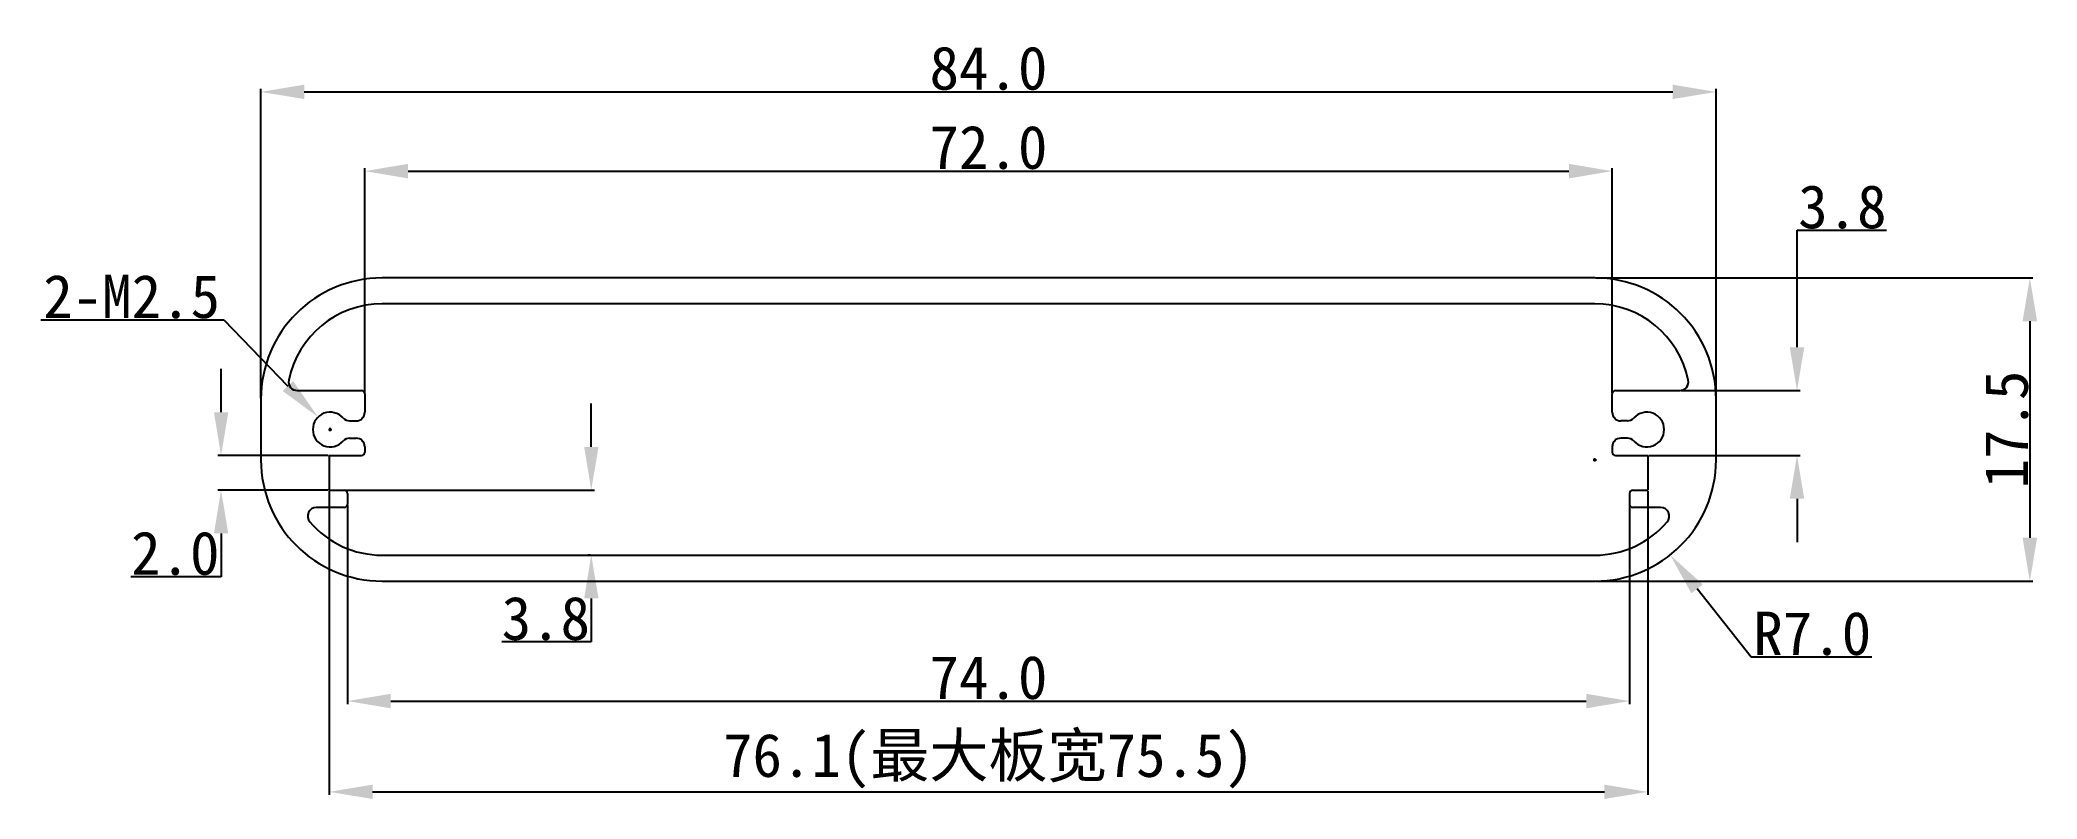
# Model space of a CAD drawing. Header units: inches. Extents: x 14 to 130, y 17 to 61.
import ezdxf

# ---------------------------------------------------------------- set-up
doc = ezdxf.new("R2010")
doc.units = ezdxf.units.IN
doc.header["$MEASUREMENT"] = 0
doc.layers.add('1', color=30, linetype='Continuous')
doc.styles.get("Standard").update_dxf_attribs({"font": 'simhei.ttf'})
doc.dimstyles.get("Standard").update_dxf_attribs({"dimtxt": 2.5, "dimasz": 2.5, "dimexe": 0.18, "dimexo": 0.0625, "dimgap": 0.09, "dimtad": 1, "dimtoh": 1, "dimdec": 1, "dimzin": 0, "dimdsep": 46, "dimtxsty": 'Standard', "dimcen": 0.09, "dimadec": 0, "dimazin": 0, "dimtfac": 1, "dimtdec": 1, "dimtofl": 0, "dimtmove": 0, "dimatfit": 3, "dimfxl": 1, "dimtolj": 1, "dimtzin": 0, "dimarcsym": 0})

# ---------------------------------------------------------------- blocks, each defined once
blk = doc.blocks.new('*D1')
at = {"color": 0, "lineweight": -2}
for p, q in [((27.14, 39.85), (27.14, 57.7)), ((111.14, 39.85), (111.14, 57.7)), ((29.64, 57.52), (108.64, 57.52))]:
    blk.add_line(p, q, dxfattribs=at)
at = {"color": 0}
for points in [[(29.64, 57.94), (29.64, 57.11), (27.14, 57.52)], [(108.64, 57.94), (108.64, 57.11), (111.14, 57.52)]]:
    blk.add_solid(points, dxfattribs=at)
at = {"layer": 'Defpoints', "color": 0}
for p in [(111.14, 57.52), (27.14, 39.79), (111.14, 39.79)]:
    blk.add_point(p, dxfattribs=at)
at = {"color": 0, "insert": (69.14, 58.88), "char_height": 2.5, "attachment_point": 5}
blk.add_mtext('\\A1;84.0', dxfattribs=at)
blk = doc.blocks.new('*D2')
at = {"color": 0, "lineweight": -2}
for p, q in [((33.14, 40.15), (33.14, 53.13)), ((105.14, 40.15), (105.14, 53.13)), ((35.64, 52.95), (102.64, 52.95))]:
    blk.add_line(p, q, dxfattribs=at)
at = {"color": 0}
for points in [[(35.64, 53.37), (35.64, 52.53), (33.14, 52.95)], [(102.64, 53.37), (102.64, 52.53), (105.14, 52.95)]]:
    blk.add_solid(points, dxfattribs=at)
at = {"layer": 'Defpoints', "color": 0}
for p in [(105.14, 52.95), (33.14, 40.09), (105.14, 40.09)]:
    blk.add_point(p, dxfattribs=at)
at = {"color": 0, "insert": (69.14, 54.31), "char_height": 2.5, "attachment_point": 5}
blk.add_mtext('\\A1;72.0', dxfattribs=at)
blk = doc.blocks.new('*D3')
at = {"color": 0, "lineweight": -2}
for p, q in [((46.21, 37.04), (46.21, 39.54)), ((32, 34.54), (46.39, 34.54)), ((46.15, 30.79), (46.03, 30.79)), ((46.21, 28.29), (46.21, 25.79)), ((46.21, 25.79), (41.05, 25.79))]:
    blk.add_line(p, q, dxfattribs=at)
at = {"color": 0}
for points in [[(45.8, 37.04), (46.63, 37.04), (46.21, 34.54)], [(45.8, 28.29), (46.63, 28.29), (46.21, 30.79)]]:
    blk.add_solid(points, dxfattribs=at)
at = {"layer": 'Defpoints', "color": 0}
for p in [(31.94, 34.54), (46.21, 30.79), (46.21, 30.79)]:
    blk.add_point(p, dxfattribs=at)
at = {"color": 0, "insert": (43.59, 27.13), "char_height": 2.5, "attachment_point": 5}
blk.add_mtext('\\A1;3.8', dxfattribs=at)
blk = doc.blocks.new('*D4')
at = {"color": 0, "lineweight": -2}
for p, q in [((24.84, 39.04), (24.84, 41.54)), ((31.03, 36.54), (24.66, 36.54)), ((31.03, 34.54), (24.66, 34.54)), ((24.84, 32.04), (24.84, 29.54)), ((24.84, 29.54), (19.64, 29.54))]:
    blk.add_line(p, q, dxfattribs=at)
at = {"color": 0}
for points in [[(24.43, 39.04), (25.26, 39.04), (24.84, 36.54)], [(24.43, 32.04), (25.26, 32.04), (24.84, 34.54)]]:
    blk.add_solid(points, dxfattribs=at)
at = {"layer": 'Defpoints', "color": 0}
for p in [(31.09, 36.54), (24.84, 34.54), (31.09, 34.54)]:
    blk.add_point(p, dxfattribs=at)
at = {"color": 0, "insert": (22.2, 30.89), "char_height": 2.5, "attachment_point": 5}
blk.add_mtext('\\A1;2.0', dxfattribs=at)
blk = doc.blocks.new('*D5')
at = {"layer": '1', "color": 0, "lineweight": -2}
for p, q in [((31.09, 34.48), (31.09, 16.95)), ((107.19, 34.48), (107.19, 16.95)), ((33.59, 17.13), (104.69, 17.13))]:
    blk.add_line(p, q, dxfattribs=at)
at = {"layer": '1', "color": 0}
for points in [[(33.59, 17.55), (33.59, 16.72), (31.09, 17.13)], [(104.69, 17.55), (104.69, 16.72), (107.19, 17.13)]]:
    blk.add_solid(points, dxfattribs=at)
at = {"layer": 'Defpoints', "color": 0}
for p in [(31.09, 34.54), (107.19, 34.54), (107.19, 17.13)]:
    blk.add_point(p, dxfattribs=at)
at = {"layer": '1', "color": 0, "insert": (69.14, 18.91), "char_height": 2.5, "attachment_point": 5}
blk.add_mtext('\\A1;76.1(最大板宽75.5)', dxfattribs=at)
blk = doc.blocks.new('*D6')
at = {"color": 0, "lineweight": -2}
for p, q in [((32.14, 33.68), (32.14, 22.19)), ((106.14, 33.68), (106.14, 22.19)), ((34.64, 22.37), (103.64, 22.37))]:
    blk.add_line(p, q, dxfattribs=at)
at = {"color": 0}
for points in [[(34.64, 22.79), (34.64, 21.95), (32.14, 22.37)], [(103.64, 22.79), (103.64, 21.95), (106.14, 22.37)]]:
    blk.add_solid(points, dxfattribs=at)
at = {"layer": 'Defpoints', "color": 0}
for p in [(32.14, 33.74), (106.14, 33.74), (106.14, 22.37)]:
    blk.add_point(p, dxfattribs=at)
at = {"color": 0, "insert": (69.14, 23.72), "char_height": 2.5, "attachment_point": 5}
blk.add_mtext('\\A1;74.0', dxfattribs=at)
blk = doc.blocks.new('*D7')
at = {"color": 0, "lineweight": -2}
for p, q in [((115.81, 42.79), (115.81, 49.54)), ((115.81, 49.54), (120.97, 49.54)), ((109.1, 40.29), (115.99, 40.29)), ((107.25, 36.54), (115.99, 36.54)), ((115.81, 34.04), (115.81, 31.54))]:
    blk.add_line(p, q, dxfattribs=at)
at = {"color": 0}
for points in [[(115.39, 42.79), (116.23, 42.79), (115.81, 40.29)], [(115.39, 34.04), (116.23, 34.04), (115.81, 36.54)]]:
    blk.add_solid(points, dxfattribs=at)
at = {"layer": 'Defpoints', "color": 0}
for p in [(109.04, 40.29), (115.81, 40.29), (107.19, 36.54)]:
    blk.add_point(p, dxfattribs=at)
at = {"color": 0, "insert": (118.43, 50.88), "char_height": 2.5, "attachment_point": 5}
blk.add_mtext('\\A1;3.8', dxfattribs=at)
blk = doc.blocks.new('*D8')
at = {"color": 0, "lineweight": -2}
for p, q in [((104.05, 36.29), (104.23, 36.29)), ((104.14, 36.2), (104.14, 36.38)), ((113.16, 24.9), (110.04, 28.84)), ((120.12, 24.9), (113.16, 24.9))]:
    blk.add_line(p, q, dxfattribs=at)
at = {"color": 0}
blk.add_solid([(110.37, 29.1), (109.71, 28.59), (108.49, 30.8)], dxfattribs=at)
at = {"layer": 'Defpoints', "color": 0}
for p in [(104.14, 36.29), (108.49, 30.8)]:
    blk.add_point(p, dxfattribs=at)
at = {"color": 0, "insert": (116.69, 26.26), "char_height": 2.5, "attachment_point": 5}
blk.add_mtext('\\A1;R7.0', dxfattribs=at)
blk = doc.blocks.new('*D9')
at = {"color": 0, "lineweight": -2}
for p, q in [((104.2, 46.79), (129.43, 46.79)), ((129.25, 44.29), (129.25, 31.79)), ((104.2, 29.29), (129.43, 29.29))]:
    blk.add_line(p, q, dxfattribs=at)
at = {"color": 0}
for points in [[(128.83, 44.29), (129.67, 44.29), (129.25, 46.79)], [(128.83, 31.79), (129.67, 31.79), (129.25, 29.29)]]:
    blk.add_solid(points, dxfattribs=at)
at = {"layer": 'Defpoints', "color": 0}
for p in [(104.14, 46.79), (104.14, 29.29), (129.25, 29.29)]:
    blk.add_point(p, dxfattribs=at)
at = {"color": 0, "insert": (127.91, 38.04), "char_height": 2.5, "attachment_point": 5, "rotation": 90}
blk.add_mtext('\\A1;17.5', dxfattribs=at)
blk = doc.blocks.new('*D10')
at = {"color": 0, "lineweight": -2}
for p, q in [((14.44, 44.36), (25.01, 44.36)), ((25.01, 44.36), (28.7, 40.55)), ((31.14, 37.95), (31.14, 38.13)), ((31.05, 38.04), (31.23, 38.04))]:
    blk.add_line(p, q, dxfattribs=at)
at = {"color": 0}
blk.add_solid([(29, 40.84), (28.4, 40.26), (30.44, 38.76)], dxfattribs=at)
at = {"layer": 'Defpoints', "color": 0}
for p in [(30.44, 38.76), (31.14, 38.04)]:
    blk.add_point(p, dxfattribs=at)
at = {"color": 0, "insert": (19.68, 45.7), "char_height": 2.5, "attachment_point": 5}
blk.add_mtext('\\A1;2-M2.5', dxfattribs=at)

msp = doc.modelspace()

# ---------------------------------------------------------------- linework, layer by layer
for p, q in [((104.14, 46.79), (34.14, 46.79)), ((104.14, 45.29), (34.14, 45.29)), ((27.14, 39.79), (27.14, 36.29)), ((29.24, 40.29), (32.94, 40.29)), ((33.14, 40.09), (33.14, 39.04)), ((105.14, 39.04), (105.14, 40.09)), ((105.34, 40.29), (109.04, 40.29)), ((111.14, 36.29), (111.14, 39.79)), ((32.26, 38.54), (32.64, 38.54)), ((106.02, 38.54), (105.64, 38.54)), ((32.26, 37.54), (32.64, 37.54)), ((33.14, 37.04), (33.14, 36.74)), ((105.14, 37.04), (105.14, 36.74)), ((106.02, 37.54), (105.64, 37.54)), ((31.09, 36.54), (31.09, 34.54)), ((31.09, 36.54), (32.94, 36.54)), ((105.34, 36.54), (107.19, 36.54)), ((107.19, 36.54), (107.19, 34.54)), ((31.94, 33.54), (30.34, 33.54)), ((31.09, 34.54), (31.94, 34.54)), ((32.14, 34.34), (32.14, 33.74)), ((106.14, 34.34), (106.14, 33.74)), ((106.34, 34.54), (107.19, 34.54)), ((107.94, 33.54), (106.34, 33.54)), ((34.14, 30.79), (104.14, 30.79)), ((34.14, 29.29), (104.14, 29.29))]:
    msp.add_line(p, q)
for centre, radius, start, end in [((34.14, 39.79), 7, 90, 180), ((104.14, 39.79), 7, 0, 90), ((34.14, 39.79), 5.5, 90, 168.463), ((104.14, 39.79), 5.5, 11.537, 90), ((29.24, 40.79), 0.5, 168.463, 270), ((109.04, 40.79), 0.5, 270, 11.537), ((32.94, 40.09), 0.2, 0, 90), ((105.34, 40.09), 0.2, 90, 180), ((31.14, 38.04), 1, 41.8103, 318.1897), ((32.26, 39.04), 0.5, 221.8103, 270), ((32.64, 39.04), 0.5, 270, 0), ((105.64, 39.04), 0.5, 180, 270), ((106.02, 39.04), 0.5, 270, 318.1897), ((107.14, 38.04), 1, 221.8103, 138.1897), ((32.26, 37.04), 0.5, 90, 138.1897), ((32.64, 37.04), 0.5, 0, 90), ((105.64, 37.04), 0.5, 90, 180), ((106.02, 37.04), 0.5, 41.8103, 90), ((34.14, 36.29), 7, 180, 270), ((32.94, 36.74), 0.2, 270, 0), ((104.14, 36.29), 7, 270, 0), ((105.34, 36.74), 0.2, 180, 270), ((30.34, 33.04), 0.5, 90, 220.5416), ((31.94, 34.34), 0.2, 0, 90), ((31.94, 33.74), 0.2, 270, 0), ((106.34, 34.34), 0.2, 90, 180), ((106.34, 33.74), 0.2, 180, 270), ((107.94, 33.04), 0.5, 319.4584, 90), ((34.14, 36.29), 5.5, 220.5416, 270), ((104.14, 36.29), 5.5, 270, 319.4584)]:
    msp.add_arc(centre, radius, start, end)

# ---------------------------------------------------------------- dimensions: what is measured, and where the dimension line sits
dim = msp.add_linear_dim(base=(111.14, 57.52), p1=(27.14, 39.79), p2=(111.14, 39.79), dimstyle='Standard')
dim.commit()
dim.dimension.update_dxf_attribs({"geometry": '*D1', "text_midpoint": (69.14, 58.88)})
for base, p1, p2, angle, picture, middle in [((105.14, 52.95), (33.14, 40.09), (105.14, 40.09), 0, '*D2', (69.14, 54.31)), ((129.25, 29.29), (104.14, 46.79), (104.14, 29.29), 270, '*D9', (127.91, 38.04)), ((24.84, 34.54), (31.09, 36.54), (31.09, 34.54), 90, '*D4', (22.2, 30.89)), ((46.21297766, 30.78878848), (31.93869472, 34.53878848), (46.21297766, 30.78878848), 90, '*D3', (43.5878653, 27.12878848))]:
    dim = msp.add_linear_dim(base=base, p1=p1, p2=p2, angle=angle, dimstyle='Standard')
    dim.commit()
    dim.dimension.update_dxf_attribs({"geometry": picture, "text_midpoint": middle})
dim = msp.add_linear_dim(base=(115.80845359, 40.28878848), p1=(107.18869472, 36.53878848), p2=(109.0376742, 40.28878848), angle=90, dimstyle='Standard')
dim.commit()
dim.dimension.update_dxf_attribs({"geometry": '*D7', "text_midpoint": (118.43356595, 49.53853448), "dimtype": 160})
dim = msp.add_radius_dim(center=(31.14, 38.04), mpoint=(30.44, 38.76), text='2-M2.5', dimstyle='Standard')
dim.commit()
dim.dimension.update_dxf_attribs({"geometry": '*D10', "text_midpoint": (19.68, 44.36), "dimtype": 164})
dim = msp.add_radius_dim(center=(104.14, 36.29), mpoint=(108.49, 30.8), dimstyle='Standard')
dim.commit()
dim.dimension.update_dxf_attribs({"geometry": '*D8', "text_midpoint": (116.69, 24.9)})
dim = msp.add_linear_dim(base=(106.14, 22.37), p1=(32.14, 33.74), p2=(106.14, 33.74), dimstyle='Standard')
dim.commit()
dim.dimension.update_dxf_attribs({"geometry": '*D6', "text_midpoint": (69.14, 22.37), "dimtype": 160})
at = {"layer": '1'}
dim = msp.add_linear_dim(base=(107.19, 17.13), p1=(31.09, 34.54), p2=(107.19, 34.54), text='<>(最大板宽75.5)', dimstyle='Standard', dxfattribs=at)
dim.commit()
dim.dimension.update_dxf_attribs({"geometry": '*D5', "text_midpoint": (69.14, 18.91)})

doc.saveas('drawing.dxf')
